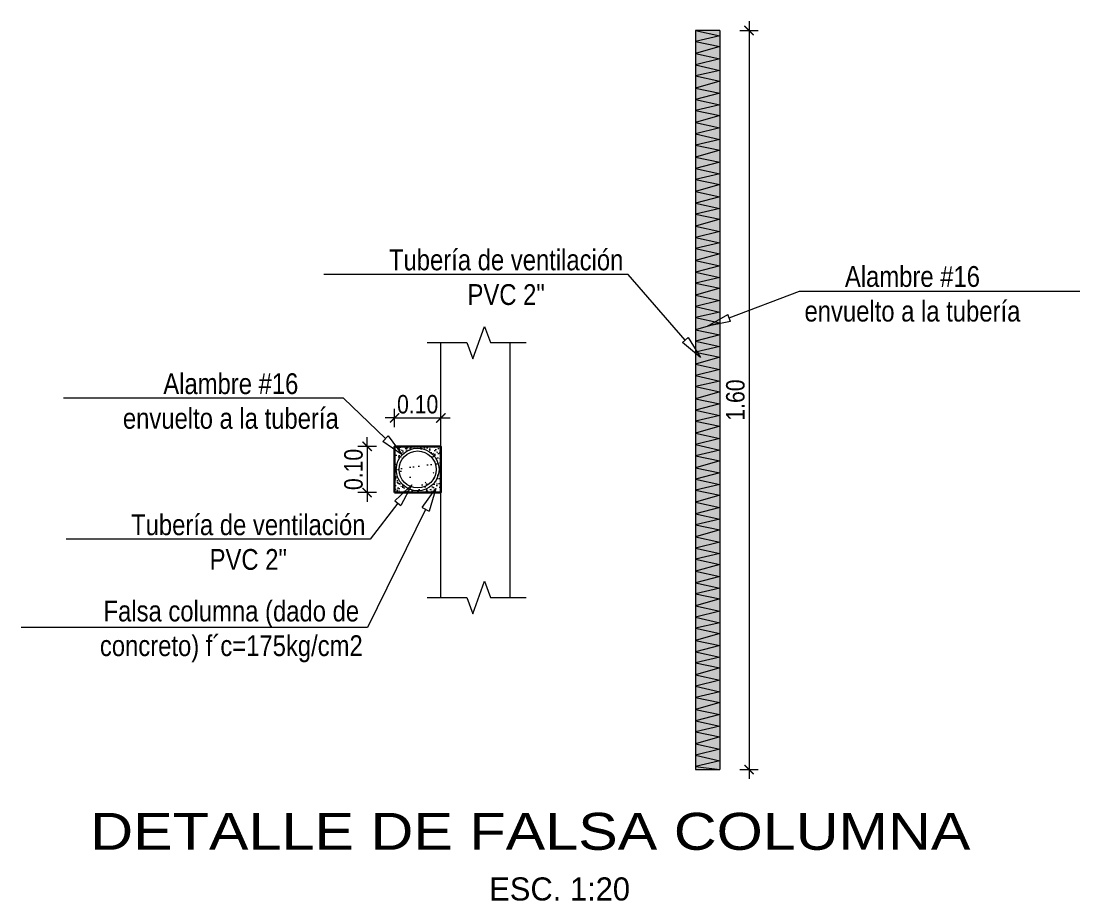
# Model space of a CAD drawing. Header units: metres. Extents: x 800066 to 1601495, y 9254195 to 18508415.
# Drawn here: x 800764.024 to 800766.315, y 9254204.663 to 9254206.567 of the extents above; entities that cross this region are included whole.
import ezdxf
from ezdxf import colors
from ezdxf.entities.mleader import LeaderData, LeaderLine
from ezdxf.math import Vec2, Vec3

# ---------------------------------------------------------------- set-up
doc = ezdxf.new("R2010")
doc.units = ezdxf.units.M
doc.header["$LTSCALE"] = 0.3
doc.header["$MEASUREMENT"] = 0
doc.header["$PDMODE"] = 2
for name, color, linetype, lineweight in [('-Acotado', 251, 'Continuous', 5), ('Desagüe', 155, 'Continuous', 40), ('muro', 1, 'Continuous', 35), ('PL-03', 4, 'Continuous', 15)]:
    doc.layers.add(name, color=color, linetype=linetype, lineweight=lineweight)
doc.layers.add('FALSA COLUMNA', color=250, linetype='Continuous')
doc.layers.add('PL-05', color=7, linetype='Continuous')
doc.layers.add('Observacioness', color=6, linetype='Continuous', plot=False)
doc.styles.add('-Arial Narrow', font='ARIALN.TTF')
doc.styles.add('TECHNICLIGHT', font='tel_____.pfb')
doc.dimstyles.new('Esc 1_20n', dxfattribs={"dimscale": 0.02, "dimtxt": 2, "dimasz": 1, "dimexe": 1, "dimexo": 1, "dimgap": 0.4500000001, "dimtad": 1, "dimtoh": 1, "dimzin": 3, "dimdsep": 46, "dimtxsty": '-Arial Narrow', "dimblk": 'ARCHTICK', "dimcen": 1, "dimdle": 1, "dimclrd": 252, "dimclre": 252, "dimclrt": 252, "dimadec": 0, "dimazin": 0, "dimtfac": 1, "dimtix": 1, "dimtmove": 1, "dimatfit": 2, "dimldrblk": 'ARCHTICK', "dimfxl": 1, "dimfxlon": 1, "dimtolj": 2, "dimlwd": 5, "dimlwe": 5, "dimarcsym": 0})

# ---------------------------------------------------------------- blocks, each defined once
blk = doc.blocks.new('_ArchTick')
at = {"color": 0, "linetype": 'ByBlock', "const_width": 0.15}
blk.add_lwpolyline([(-0.5, -0.5), (0.5, 0.5)], dxfattribs=at)
blk = doc.blocks.new('*D385')
at = {"layer": '-Acotado', "color": 252, "lineweight": 5, "transparency": 16777216}
for p, q in [((800764.7729167162, 9254205.646308916), (800764.7729167162, 9254205.666308915)), ((800764.7929167162, 9254205.646308916), (800764.7529167162, 9254205.646308916)), ((800764.7729167162, 9254205.646308916), (800764.7729167162, 9254205.546308916)), ((800764.7929167162, 9254205.546308916), (800764.7529167162, 9254205.546308916)), ((800764.7729167162, 9254205.546308916), (800764.7729167162, 9254205.526308917))]:
    blk.add_line(p, q, dxfattribs=at)
at = {"layer": 'Defpoints', "color": 0, "lineweight": 13, "transparency": 16777216}
for p in [(800764.8322530806, 9254205.646308916), (800764.7729167162, 9254205.546308916), (800764.8322530806, 9254205.546308916)]:
    blk.add_point(p, dxfattribs=at)
at = {"layer": '-Acotado', "color": 252, "lineweight": 5, "transparency": 16777216, "xscale": 0.02, "yscale": 0.02, "zscale": 0.02}
for p, rotation in [((800764.7729167162, 9254205.646308916), 270), ((800764.7729167162, 9254205.546308916), 90)]:
    blk.add_blockref('_ArchTick', p, dxfattribs=dict(at, rotation=rotation))
at = {"layer": '-Acotado', "color": 252, "transparency": 16777216, "insert": (800764.7434937991, 9254205.596308913), "char_height": 0.04, "attachment_point": 5, "rotation": 90, "style": '-Arial Narrow'}
blk.add_mtext('\\A2;0.10', dxfattribs=at)
blk = doc.blocks.new('*D386')
at = {"layer": '-Acotado', "color": 252, "lineweight": 5, "transparency": 16777216}
for p, q in [((800764.8322530801, 9254205.707805865), (800764.8122530801, 9254205.707805865)), ((800764.8322530801, 9254205.687805865), (800764.8322530801, 9254205.727805864)), ((800764.8322530801, 9254205.707805865), (800764.9322530801, 9254205.707805865)), ((800764.9322530801, 9254205.687805865), (800764.9322530801, 9254205.727805864)), ((800764.9322530801, 9254205.707805865), (800764.9522530801, 9254205.707805865))]:
    blk.add_line(p, q, dxfattribs=at)
at = {"layer": 'Defpoints', "color": 0, "lineweight": 13, "transparency": 16777216}
for p in [(800764.9322530801, 9254205.707805865), (800764.8322530801, 9254205.646308912), (800764.9322530801, 9254205.646308912)]:
    blk.add_point(p, dxfattribs=at)
at = {"layer": '-Acotado', "color": 252, "lineweight": 5, "transparency": 16777216, "xscale": 0.02, "yscale": 0.02, "zscale": 0.02}
blk.add_blockref('_ArchTick', (800764.8322530801, 9254205.707805865), dxfattribs=at)
at = {"layer": '-Acotado', "color": 252, "lineweight": 5, "transparency": 16777216, "xscale": 0.02, "yscale": 0.02, "zscale": 0.02, "rotation": 180}
blk.add_blockref('_ArchTick', (800764.9322530801, 9254205.707805865), dxfattribs=at)
at = {"layer": '-Acotado', "color": 252, "transparency": 16777216, "insert": (800764.8822530801, 9254205.737228785), "char_height": 0.04, "attachment_point": 5, "style": '-Arial Narrow'}
blk.add_mtext('\\A2;0.10', dxfattribs=at)
blk = doc.blocks.new('*D387')
at = {"layer": '-Acotado', "color": 252, "lineweight": 5, "transparency": 16777216}
for p, q in [((800765.5994230183, 9254206.566585777), (800765.5994230183, 9254204.926578822)), ((800765.5794230183, 9254206.546585778), (800765.6194230183, 9254206.546585778)), ((800765.5794230183, 9254204.946578821), (800765.6194230183, 9254204.946578821))]:
    blk.add_line(p, q, dxfattribs=at)
at = {"layer": 'Defpoints', "color": 0, "lineweight": 13, "transparency": 16777216}
for p in [(800765.5358985772, 9254206.546585778), (800765.5358985772, 9254204.946578821), (800765.5994230183, 9254204.946578821)]:
    blk.add_point(p, dxfattribs=at)
at = {"layer": '-Acotado', "color": 252, "lineweight": 5, "transparency": 16777216, "xscale": 0.02, "yscale": 0.02, "zscale": 0.02}
for p, rotation in [((800765.5994230183, 9254206.546585778), 90), ((800765.5994230183, 9254204.946578821), 270)]:
    blk.add_blockref('_ArchTick', p, dxfattribs=dict(at, rotation=rotation))
at = {"layer": '-Acotado', "color": 252, "transparency": 16777216, "insert": (800765.5700001012, 9254205.746582298), "char_height": 0.04, "attachment_point": 5, "rotation": 90, "style": '-Arial Narrow'}
blk.add_mtext('\\A2;1.60', dxfattribs=at)
blk = doc.blocks.new('_ClosedBlank')
at = {"color": 0, "linetype": 'ByBlock', "lineweight": -2}
for p, q in [((-1, 0.1666666666666667), (0, 0)), ((-1, 0.1666666666666667), (-1, -0.1666666666666667)), ((0, 0), (-1, -0.1666666666666667))]:
    blk.add_line(p, q, dxfattribs=at)

msp = doc.modelspace()

# ---------------------------------------------------------------- hatches: boundary and pattern name
at = {"layer": 'Observacioness', "lineweight": 13, "ltscale": 0.1}
h = msp.add_hatch(color=256, dxfattribs=at)
h.dxf.hatch_style = 1
h.set_gradient(color1=(147, 149, 152), color2=(230, 230, 230), name='CYLINDER')
h.paths.add_polyline_path([(800765.4833390794, 9254206.546585774), (800765.4833390794, 9254204.946578817), (800765.5358985767, 9254204.946578817), (800765.5358985764, 9254206.546585774)])
h = msp.add_hatch(dxfattribs=at)
h.set_pattern_fill('AR-CONC', color=0, scale=0.003)
h.set_pattern_definition([(49.99999999999999, (-31.30776341410819, -23.396908339113), (0.02151780547802261, -0.001882564049477853), [0.00225, -0.02475]), (355, (-31.30776341410819, -23.396908339113), (-0.004162540008390001, 0.02256576401100036), [0.0018, -0.0198]), (100.45144446, (-31.3059702636674, -23.39706521853805), (0.01735526540181336, 0.02068319972905888), [0.001912205759999998, -0.02103426335999996]), (46.18420000000001, (-31.30776341410819, -23.39090833999217), (0.03201723992014717, -0.004965578423792296), [0.003375, -0.037125]), (96.63563549, (-31.30509531171992, -23.39132213778794), (0.02803985837022685, 0.02922355802323651), [0.00286831026, -0.0315514128]), (351.1841639899999, (-31.30776341410819, -23.39090833999217), (0.02803985835164319, 0.02922355800809971), [0.0027, -0.02970000003]), (21, (-31.30476341408212, -23.39240833930671), (0.01790721156355385, -0.01207856671996017), [0.00225, -0.02475]), (326.0000000000001, (-31.30476341408212, -23.39240833930671), (0.007299459957647452, 0.02175450135140559), [0.0018, -0.0198]), (71.45144474, (-31.30327114649117, -23.39341488666832), (0.02520667130189913, 0.009675934584190615), [0.0019122057, -0.02103426336]), (37.50000000000001, (-31.30776341410819, -23.396908339113), (0.0003647956595187201, 0.009986815614939346), [0, -0.01956, 0, -0.0201, 0, -0.019875]), (7.499999999999999, (-31.30776341410819, -23.396908339113), (0.007892086123264459, 0.01183235135647081), [0, -0.01146, 0, -0.01911, 0, -0.007575]), (327.5, (-31.31445341405924, -23.396908339113), (0.01601467308517227, -0.0006766461520313927), [0, -0.0075, 0, -0.0234, 0, -0.03105]), (317.5, (-31.31745341408532, -23.396908339113), (0.01749558508027159, 0.003003149469969532), [0, -0.00975, 0, -0.01554, 0, -0.02205])])
h.paths.add_polyline_path([(800764.8322530801, 9254205.546308912), (800764.8322530801, 9254205.646308912), (800764.9322530801, 9254205.646308912), (800764.9322530801, 9254205.546308912)])
edge = h.paths.add_edge_path(flags=16)
edge.add_arc((800764.88225308, 9254205.596308913), 0.04620798642281443, 0, 360)

# ---------------------------------------------------------------- linework, layer by layer
at = {"layer": 'Desagüe', "color": 0, "lineweight": 13, "ltscale": 0.1}
for p, q in [((800765.4833390927, 9254204.977584315), (800765.5358985896, 9254204.965761088)), ((800765.5358985896, 9254204.965761088), (800765.4833390927, 9254204.953644909)), ((800765.4833390927, 9254204.953644909), (800765.5358985767, 9254204.946578817))]:
    msp.add_line(p, q, dxfattribs=at)
for points in [[(800765.4833390794, 9254206.546585774), (800765.5358985764, 9254206.534762546), (800765.4833390794, 9254206.522646368), (800765.5358985764, 9254206.511607343), (800765.4833390794, 9254206.496529808), (800765.5358985764, 9254206.48522133), (800765.4833390794, 9254206.471871419)], [(800765.4833390794, 9254206.471871419), (800765.5358985764, 9254206.460048191), (800765.4833390794, 9254206.447932012), (800765.5358985764, 9254206.436892988), (800765.4833390794, 9254206.421815453), (800765.5358985764, 9254206.410506975), (800765.4833390794, 9254206.397157064)], [(800765.4833390794, 9254206.397157064), (800765.5358985764, 9254206.385333836), (800765.4833390794, 9254206.373217657), (800765.5358985764, 9254206.362178633), (800765.4833390794, 9254206.347101098), (800765.5358985764, 9254206.33579262), (800765.4833390794, 9254206.322442709)], [(800765.4833390801, 9254206.322442709), (800765.5358985771, 9254206.31061948), (800765.4833390801, 9254206.298503302), (800765.5358985771, 9254206.287464278), (800765.4833390801, 9254206.272386743), (800765.5358985771, 9254206.261078265), (800765.4833390801, 9254206.247728353)], [(800765.4833390808, 9254206.247728353), (800765.5358985778, 9254206.235905126), (800765.4833390808, 9254206.223788947), (800765.5358985778, 9254206.212749923), (800765.4833390808, 9254206.197672388), (800765.5358985778, 9254206.18636391), (800765.4833390808, 9254206.173013998)], [(800765.4833390815, 9254206.173013998), (800765.5358985785, 9254206.16119077), (800765.4833390815, 9254206.149074592), (800765.5358985785, 9254206.138035567), (800765.4833390815, 9254206.122958032), (800765.5358985785, 9254206.111649554), (800765.4833390815, 9254206.098299643)], [(800765.4833390822, 9254206.098299643), (800765.5358985792, 9254206.086476415), (800765.4833390822, 9254206.074360237), (800765.5358985792, 9254206.063321212), (800765.4833390822, 9254206.048243677), (800765.5358985792, 9254206.036935199), (800765.4833390822, 9254206.023585288)], [(800765.4833390829, 9254206.023585288), (800765.5358985799, 9254206.01176206), (800765.4833390829, 9254205.999645881), (800765.5358985799, 9254205.988606857), (800765.4833390829, 9254205.973529322), (800765.5358985799, 9254205.962220844), (800765.4833390829, 9254205.948870933)], [(800765.4833390836, 9254205.948870933), (800765.5358985806, 9254205.937047705), (800765.4833390836, 9254205.924931526), (800765.5358985806, 9254205.913892502), (800765.4833390836, 9254205.898814967), (800765.5358985806, 9254205.887506489), (800765.4833390836, 9254205.874156578)], [(800765.4833390843, 9254205.874156578), (800765.5358985813, 9254205.86233335), (800765.4833390843, 9254205.850217171), (800765.5358985813, 9254205.839178147), (800765.4833390843, 9254205.824100612), (800765.5358985813, 9254205.812792134), (800765.4833390843, 9254205.799442222)], [(800765.483339085, 9254205.799442222), (800765.535898582, 9254205.787618995), (800765.483339085, 9254205.775502816), (800765.535898582, 9254205.764463792), (800765.483339085, 9254205.749386257), (800765.535898582, 9254205.738077778), (800765.483339085, 9254205.724727867)], [(800765.4833390857, 9254205.724727867), (800765.5358985827, 9254205.71290464), (800765.4833390857, 9254205.70078846), (800765.5358985827, 9254205.689749436), (800765.4833390857, 9254205.674671901), (800765.5358985827, 9254205.663363423), (800765.4833390857, 9254205.650013512)], [(800765.4833390864, 9254205.650013512), (800765.5358985834, 9254205.638190284), (800765.4833390864, 9254205.626074106), (800765.5358985834, 9254205.615035081), (800765.4833390864, 9254205.599957546), (800765.5358985834, 9254205.588649068), (800765.4833390864, 9254205.575299157)], [(800765.4833390871, 9254205.575299157), (800765.535898584, 9254205.56347593), (800765.4833390871, 9254205.55135975), (800765.535898584, 9254205.540320726), (800765.4833390871, 9254205.525243191), (800765.535898584, 9254205.513934713), (800765.4833390871, 9254205.500584802)], [(800765.4833390878, 9254205.500584802), (800765.5358985848, 9254205.488761574), (800765.4833390878, 9254205.476645395), (800765.5358985848, 9254205.465606371), (800765.4833390878, 9254205.450528836), (800765.5358985848, 9254205.439220358), (800765.4833390878, 9254205.425870446)], [(800765.4833390885, 9254205.425870446), (800765.5358985855, 9254205.414047219), (800765.4833390885, 9254205.40193104), (800765.5358985855, 9254205.390892016), (800765.4833390885, 9254205.37581448), (800765.5358985855, 9254205.364506003), (800765.4833390885, 9254205.351156091)], [(800765.4833390892, 9254205.351156091), (800765.5358985862, 9254205.339332864), (800765.4833390892, 9254205.327216685), (800765.5358985862, 9254205.31617766), (800765.4833390892, 9254205.301100126), (800765.5358985862, 9254205.289791647), (800765.4833390892, 9254205.276441736)], [(800765.4833390899, 9254205.276441736), (800765.5358985869, 9254205.264618509), (800765.4833390899, 9254205.25250233), (800765.5358985869, 9254205.241463305), (800765.4833390899, 9254205.22638577), (800765.5358985869, 9254205.215077292), (800765.4833390899, 9254205.201727381)], [(800765.4833390906, 9254205.201727381), (800765.5358985876, 9254205.189904153), (800765.4833390906, 9254205.177787974), (800765.5358985876, 9254205.16674895), (800765.4833390906, 9254205.151671415), (800765.5358985876, 9254205.140362937), (800765.4833390906, 9254205.127013026)], [(800765.4833390913, 9254205.127013026), (800765.5358985882, 9254205.115189798), (800765.4833390913, 9254205.10307362), (800765.5358985882, 9254205.092034595), (800765.4833390913, 9254205.07695706), (800765.5358985882, 9254205.065648582), (800765.4833390913, 9254205.05229867)], [(800765.483339092, 9254205.05229867), (800765.535898589, 9254205.040475443), (800765.483339092, 9254205.028359264), (800765.535898589, 9254205.01732024), (800765.483339092, 9254205.002242705), (800765.535898589, 9254204.990934227), (800765.483339092, 9254204.977584315)]]:
    msp.add_lwpolyline(points, dxfattribs=at)
at = {"layer": 'Desagüe', "lineweight": 13, "ltscale": 0.1}
msp.add_lwpolyline([(800765.5358985764, 9254206.546585774), (800765.5358985767, 9254204.946578817)], dxfattribs=at)
at = {"layer": 'Desagüe', "lineweight": 15, "ltscale": 0.1}
for radius in [0.04620798642281443, 0.04]:
    msp.add_circle((800764.88225308, 9254205.596308913), radius, dxfattribs=at)
at = {"layer": 'FALSA COLUMNA', "color": 0, "lineweight": 13}
for p, q in [((800765.5358985764, 9254206.546585774), (800765.4833390794, 9254206.546585774)), ((800765.4833390794, 9254206.546585774), (800765.4833390794, 9254204.946578817)), ((800765.4833390794, 9254204.946578817), (800765.5358985767, 9254204.946578817))]:
    msp.add_line(p, q, dxfattribs=at)
at = {"layer": 'FALSA COLUMNA', "lineweight": 30, "ltscale": 0.1}
msp.add_lwpolyline([(800764.8322530801, 9254205.546308912), (800764.8322530801, 9254205.646308912), (800764.9322530801, 9254205.646308912), (800764.9322530801, 9254205.546308912), (800764.8322530801, 9254205.546308912)], dxfattribs=at)
at = {"layer": 'muro', "lineweight": 13, "ltscale": 0.1}
for p, q in [((800764.9322530801, 9254205.646308912), (800764.9322530802, 9254205.870745024)), ((800765.0822530801, 9254205.319037369), (800765.0822530801, 9254205.870745024)), ((800764.9322530801, 9254205.319037369), (800764.9322530802, 9254205.546308912))]:
    msp.add_line(p, q, dxfattribs=at)
for points in [[(800764.9027940653, 9254205.870745024), (800764.9888396536, 9254205.870745024), (800765.0016466735, 9254205.835558025), (800765.0272607137, 9254205.905932022), (800765.0400677337, 9254205.870745024), (800765.1173113015, 9254205.870745024)], [(800764.9027940653, 9254205.319037369), (800764.9888396536, 9254205.319037369), (800765.0016466735, 9254205.28385037), (800765.0272607137, 9254205.354224367), (800765.0400677337, 9254205.319037369), (800765.1173113015, 9254205.319037369)]]:
    msp.add_lwpolyline(points, dxfattribs=at)

# ---------------------------------------------------------------- texts
at = {"layer": 'PL-03', "linetype": 'Continuous', "style": 'TECHNICLIGHT'}
msp.add_text('ESC. 1:20', height=0.05, dxfattribs=at).set_placement((800765.0370850348, 9254204.663350865))
at = {"layer": 'PL-05', "style": 'TECHNICLIGHT', "width": 1.199999999999999}
msp.add_text('DETALLE DE FALSA COLUMNA', height=0.08, dxfattribs=at).set_placement((800764.1737840058, 9254204.773065835))

# ---------------------------------------------------------------- dimensions: what is measured, and where the dimension line sits
at = {"layer": '-Acotado'}
for base, p1, p2, picture, middle in [((800765.5994230183, 9254204.946578821), (800765.5358985767, 9254206.546585774), (800765.5358985767, 9254204.946578817), '*D387', (800765.5700001012, 9254205.746582298)), ((800764.7729167162, 9254205.546308916), (800764.8322530801, 9254205.646308912), (800764.8322530801, 9254205.546308912), '*D385', (800764.7434937991, 9254205.596308913))]:
    dim = msp.add_linear_dim(base=base, p1=p1, p2=p2, angle=90, dimstyle='Esc 1_20n', dxfattribs=at)
    dim.commit()
    dim.dimension.update_dxf_attribs({"geometry": picture, "text_midpoint": middle})
dim = msp.add_linear_dim(base=(800764.9322530801, 9254205.707805865), p1=(800764.8322530801, 9254205.646308912), p2=(800764.9322530801, 9254205.646308912), dimstyle='Esc 1_20n', dxfattribs=at)
dim.commit()
dim.dimension.update_dxf_attribs({"geometry": '*D386', "text_midpoint": (800764.8822530801, 9254205.737228785)})

# ---------------------------------------------------------------- leaders
ml = msp.add_multileader_mtext('Standard', dxfattribs=at)
ml.set_content('Tubería de ventilación\\PPVC 2"', color=7, style='-Arial Narrow')
ml.set_leader_properties(color=7, linetype='Continuous', lineweight=0)
ml.set_arrow_properties(name='CLOSEDBLANK')
ml.build(insert=Vec2(0, 0))
ml.multileader.update_dxf_attribs({"has_dogleg": 0, "text_left_attachment_type": 6, "text_right_attachment_type": 6, "dogleg_length": 0, "arrow_head_size": 0.05, "scale": 0.025})
ctx = ml.context
ctx.base_point, ctx.scale, ctx.char_height, ctx.arrow_head_size, ctx.landing_gap_size, ctx.plane_origin = Vec3(800764.8101277789, 9254206.018404799), 0.025, 0.04500000000000001, 0.05, 0.0125, Vec3(800765.4009875795, 9254206.016565502)
ctx.left_attachment, ctx.right_attachment, ctx.text_align_type = 6, 6, 1
notes = []
notes.append((ctx, [(1, (1, 1, 0), (800765.3374947639, 9254206.018404799), (-1, 0), 0, [(0, [(800765.4941981809, 9254205.838759996)], 0, [])])]))
ctx.mtext.insert, ctx.mtext.alignment, ctx.mtext.flow_direction = Vec3(800765.0738112713, 9254206.072404798), 2, 5
ml = msp.add_multileader_mtext('Standard', dxfattribs=at)
ml.set_content('Alambre #16\\Penvuelto a la tubería', color=7, style='-Arial Narrow')
ml.set_leader_properties(color=7, linetype='Continuous', lineweight=0)
ml.set_arrow_properties(name='CLOSEDBLANK')
ml.build(insert=Vec2(0, 0))
ml.multileader.update_dxf_attribs({"has_dogleg": 0, "text_left_attachment_type": 6, "text_right_attachment_type": 6, "dogleg_length": 0, "arrow_head_size": 0.05, "scale": 0.025})
ctx = ml.context
ctx.base_point, ctx.scale, ctx.char_height, ctx.arrow_head_size, ctx.landing_gap_size, ctx.plane_origin = Vec3(800765.7089499222, 9254205.98246312), 0.025, 0.04500000000000001, 0.05, 0.0125, Vec3(800766.2061817758, 9254206.375585293)
ctx.left_attachment, ctx.right_attachment, ctx.text_align_type = 6, 6, 1
notes.append((ctx, [(0, (1, 1, 0), (800765.7089499222, 9254205.98246312), (1, 0), 0, [(0, [(800765.509618832, 9254205.906353734)], 0, [])])]))
ctx.mtext.insert, ctx.mtext.alignment, ctx.mtext.flow_direction = Vec3(800765.9530341651, 9254206.03646312), 2, 5
ml = msp.add_multileader_mtext('Standard', dxfattribs=at)
ml.set_content('Alambre #16\\Penvuelto a la tubería', color=7, style='-Arial Narrow')
ml.set_leader_properties(color=7, linetype='Continuous', lineweight=0)
ml.set_arrow_properties(name='CLOSEDBLANK')
ml.build(insert=Vec2(0, 0))
ml.multileader.update_dxf_attribs({"has_dogleg": 0, "text_left_attachment_type": 6, "text_right_attachment_type": 6, "dogleg_length": 0, "arrow_head_size": 0.05, "scale": 0.025})
ctx = ml.context
ctx.base_point, ctx.scale, ctx.char_height, ctx.arrow_head_size, ctx.landing_gap_size, ctx.plane_origin = Vec3(800764.2338527206, 9254205.7504602), 0.025, 0.04500000000000001, 0.05, 0.0125, Vec3(800764.7310845741, 9254206.143582374)
ctx.left_attachment, ctx.right_attachment, ctx.text_align_type = 6, 6, 1
notes.append((ctx, [(1, (1, 1, 0), (800764.7220212063, 9254205.7504602), (-1, 0), 0, [(0, [(800764.8488777012, 9254205.628266104)], 0, [])])]))
ctx.mtext.insert, ctx.mtext.alignment, ctx.mtext.flow_direction = Vec3(800764.4779369634, 9254205.8044602), 2, 5
ml = msp.add_multileader_mtext('Standard', dxfattribs=at)
ml.set_content('Falsa columna (dado de\\Pconcreto) f´c=175kg/cm2', color=7, style='-Arial Narrow')
ml.set_leader_properties(color=7, linetype='Continuous', lineweight=0)
ml.set_arrow_properties(name='CLOSEDBLANK')
ml.build(insert=Vec2(0, 0))
ml.multileader.update_dxf_attribs({"has_dogleg": 0, "text_left_attachment_type": 6, "text_right_attachment_type": 6, "dogleg_length": 0, "arrow_head_size": 0.05, "scale": 0.025})
ctx = ml.context
ctx.base_point, ctx.scale, ctx.char_height, ctx.arrow_head_size, ctx.landing_gap_size, ctx.plane_origin = Vec3(800764.1844277827, 9254205.254191417), 0.025, 0.04500000000000001, 0.05, 0.0125, Vec3(800764.7706766378, 9254205.550101029)
ctx.left_attachment, ctx.right_attachment, ctx.text_align_type = 6, 6, 1
notes.append((ctx, [(1, (1, 1, 0), (800764.7735239627, 9254205.254191417), (-1, 0), 0, [(0, [(800764.9216143861, 9254205.554808432)], 0, [])])]))
ctx.mtext.insert, ctx.mtext.alignment, ctx.mtext.flow_direction = Vec3(800764.4789758726, 9254205.312421296), 2, 5
ml = msp.add_multileader_mtext('Standard', dxfattribs=at)
ml.set_content('Tubería de ventilación\\PPVC 2"', color=7, style='-Arial Narrow')
ml.set_leader_properties(color=7, linetype='Continuous', lineweight=0)
ml.set_arrow_properties(name='CLOSEDBLANK')
ml.build(insert=Vec2(0, 0))
ml.multileader.update_dxf_attribs({"has_dogleg": 0, "text_left_attachment_type": 6, "text_right_attachment_type": 6, "dogleg_length": 0, "arrow_head_size": 0.05, "scale": 0.025})
ctx = ml.context
ctx.base_point, ctx.scale, ctx.char_height, ctx.arrow_head_size, ctx.landing_gap_size, ctx.plane_origin = Vec3(800764.2520081841, 9254205.445101833), 0.025, 0.04500000000000001, 0.05, 0.0125, Vec3(800764.7765278443, 9254205.741011444)
ctx.left_attachment, ctx.right_attachment, ctx.text_align_type = 6, 6, 1
notes.append((ctx, [(1, (1, 1, 0), (800764.7793751691, 9254205.445101833), (-1, 0), 0, [(0, [(800764.8697384456, 9254205.563205939)], 0, [])])]))
ctx.mtext.insert, ctx.mtext.alignment, ctx.mtext.flow_direction = Vec3(800764.5156916765, 9254205.499101833), 2, 5
for ctx, leaders in notes:
    for number, flags, end, landing, length, lines in leaders:
        leader = LeaderData()
        leader.index, (leader.has_last_leader_line, leader.has_dogleg_vector, leader.attachment_direction) = number, flags
        leader.last_leader_point, leader.dogleg_vector, leader.dogleg_length = Vec3(end), Vec3(landing), length
        for number, points, colour, breaks in lines:
            line = LeaderLine()
            line.index, line.vertices, line.color, line.breaks = number, Vec3.list(points), colors.encode_raw_color(colour), breaks
            leader.lines.append(line)
        ctx.leaders.append(leader)

doc.saveas('drawing.dxf')
